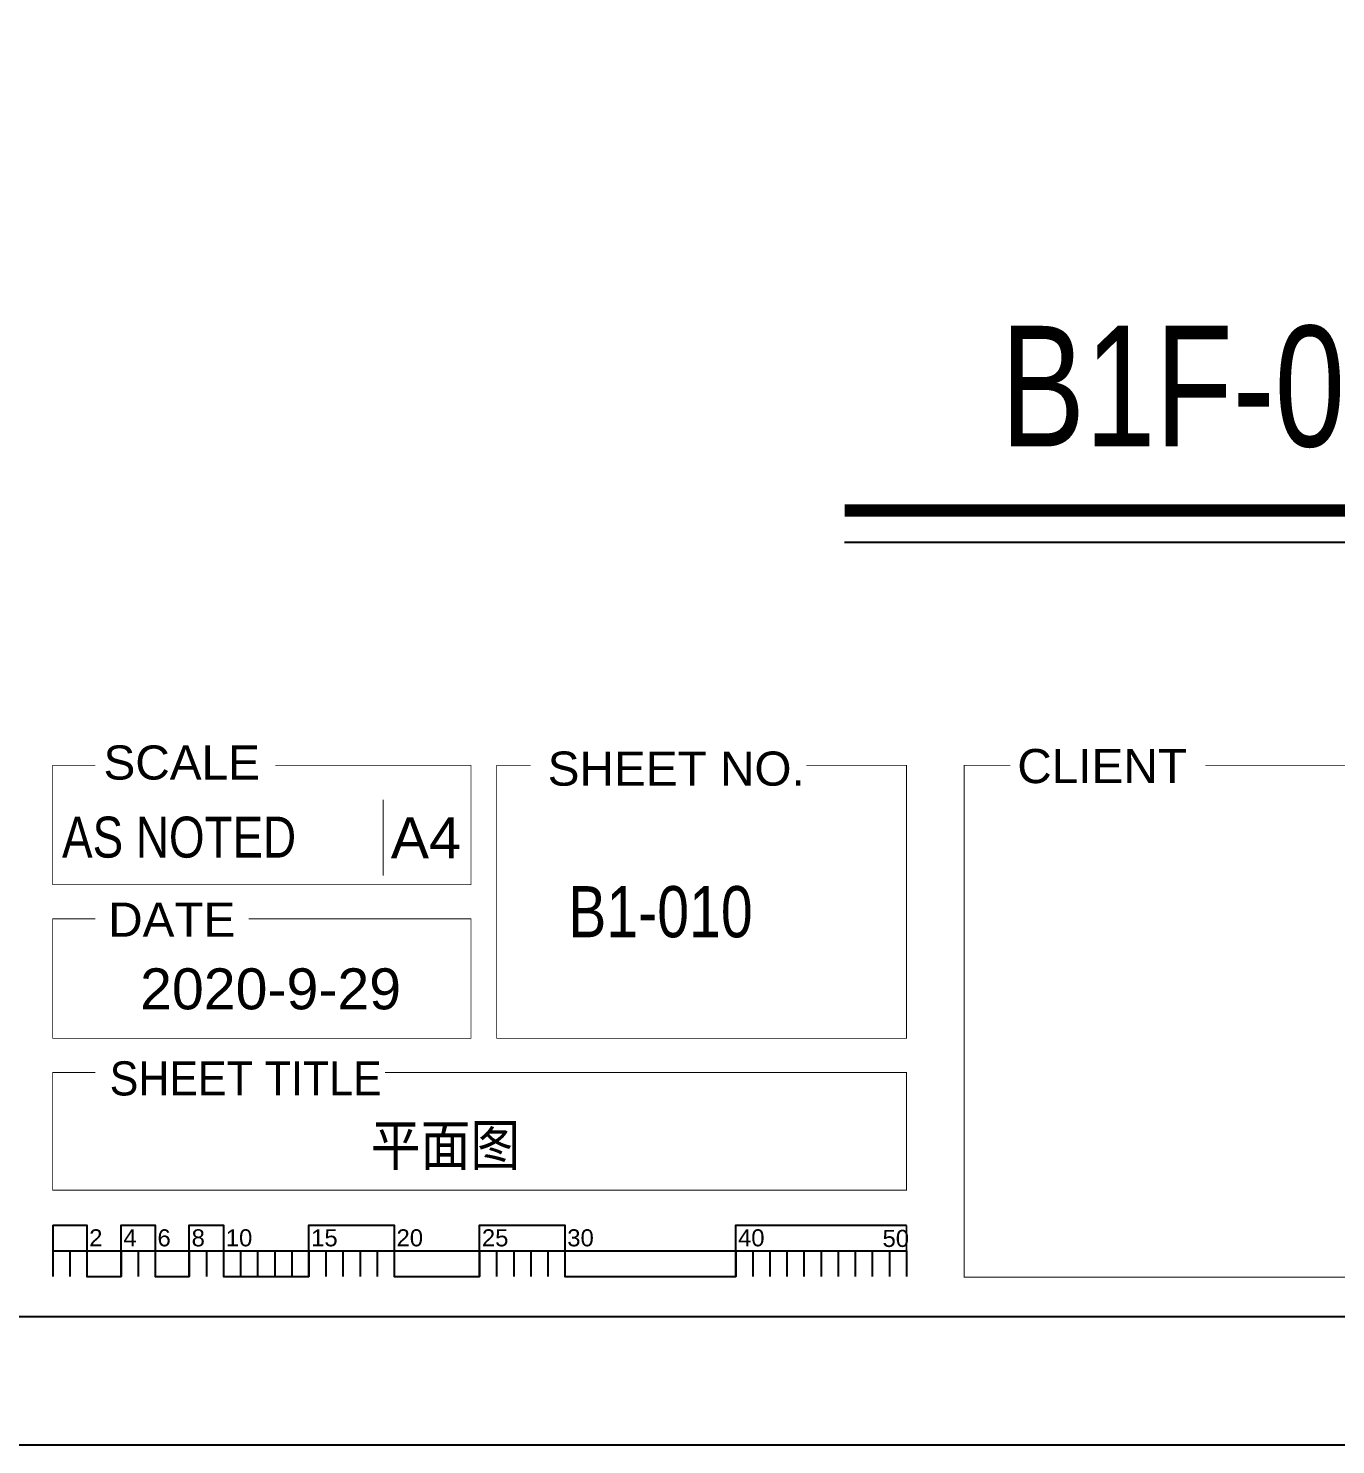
# Model space of a CAD drawing. Extents: x 85517 to 115217, y 60063 to 81065.
# Drawn here: x 93007 to 98422, y 60063 to 65931 of the extents above; entities that cross this region are included whole.
import ezdxf
from ezdxf.enums import TextEntityAlignment as Align

# ---------------------------------------------------------------- set-up
doc = ezdxf.new("R2010")
doc.units = 0
doc.header["$LTSCALE"] = 1000
doc.styles.get("Standard").update_dxf_attribs({"font": 'arial.ttf', "width": 0.75})

# ---------------------------------------------------------------- blocks, each defined once
blk = doc.blocks.new('A$C7da7ab5e')
at = {"color": 8}
blk.add_line((-27013, 981.3), (-22693, 981.3), dxfattribs=at)
blk.add_lwpolyline([(-35769.6, 25012.8), (-518.4, 25012.8), (-518.4, 648), (-35769.6, 648)], close=True)
for points, const_width in [([(-25886.4, 3439.5), (-24896.2, 3439.5), (-24896.2, 2834.7), (-27013, 2834.7), (-27013, 3439.5), (-26797, 3439.5)], 4.32), ([(-23199, 3439.5), (-22693, 3439.5), (-22693, 2057.1), (-24766.6, 2057.1), (-24766.6, 3439.5), (-24593.8, 3439.5)], 4.32), ([(-21181.3, 3439.5), (-8363.7, 3439.5), (-8363.7, 848), (-22400.8, 848), (-22400.8, 3439.5), (-22167.7, 3439.5)], 4.32), ([(-25340.7, 3266.1), (-25340.7, 2881)], 4.32), ([(-26021.2, 2661.9), (-24896.2, 2661.9), (-24896.2, 2057.1), (-27013, 2057.1), (-27013, 2661.9), (-26797, 2661.9)], 4.32), ([(-25332.2, 1884.3), (-22693, 1884.3), (-22693, 1288.3), (-27013, 1288.3), (-27013, 1884.3), (-26797, 1884.3)], 4.32), ([(-26840.2, 1110.9), (-26840.2, 981.3)], 8.64), ([(-26667.4, 1110.9), (-26667.4, 981.3)], 8.64), ([(-26494.6, 1110.9), (-26494.6, 981.3)], 8.64), ([(-26321.8, 1110.9), (-26321.8, 981.3)], 8.64), ([(-26149, 1110.9), (-26149, 981.3)], 8.64), ([(-25717, 1110.9), (-25717, 981.3)], 8.64), ([(-25285, 1110.9), (-25285, 981.3)], 8.64), ([(-24853, 1110.9), (-24853, 981.3)], 8.64), ([(-24421, 1110.9), (-24421, 981.3)], 8.64), ([(-23557, 1110.9), (-23557, 981.3)], 8.64), ([(-22693, 1110.9), (-22693, 981.3)], 8.64)]:
    blk.add_lwpolyline(points, dxfattribs=dict(const_width=const_width))
for points in [[(-36288, 1728), (-36288, 0), (-1728, 0)], [(-27013, 1110.9), (-27013, 851.7)], [(-26840.2, 981.3), (-26840.2, 851.7)], [(-25285, 981.3), (-25285, 851.7)], [(-24853, 981.3), (-24853, 851.7)], [(-22693, 981.3), (-22693, 851.7)]]:
    blk.add_lwpolyline(points)
for points in [[(-27013, 1110.9), (-26840.2, 1110.9), (-26840.2, 851.7), (-26667.4, 851.7), (-26667.4, 1110.9), (-26494.6, 1110.9), (-26494.6, 851.7), (-26321.8, 851.7), (-26321.8, 1110.9), (-26149, 1110.9), (-26149, 851.7), (-25717, 851.7), (-25717, 1110.9), (-25285, 1110.9), (-25285, 851.7), (-24853, 851.7), (-24853, 1110.9), (-24421, 1110.9), (-24421, 851.7), (-23557, 851.7), (-23557, 1110.9), (-22693, 1110.9)], [(-26926.6, 981.3), (-26926.6, 851.7)], [(-26667.4, 981.3), (-26667.4, 851.7)], [(-26581, 981.3), (-26581, 851.7)], [(-26494.6, 981.3), (-26494.6, 851.7)], [(-26321.8, 981.3), (-26321.8, 851.7)], [(-26235.4, 981.3), (-26235.4, 851.7)], [(-26149, 981.3), (-26149, 851.7)], [(-26062.6, 981.3), (-26062.6, 851.7)], [(-25976.2, 981.3), (-25976.2, 851.7)], [(-25889.8, 981.3), (-25889.8, 851.7)], [(-25803.4, 981.3), (-25803.4, 851.7)], [(-25717, 981.3), (-25717, 851.7)], [(-25630.6, 981.3), (-25630.6, 851.7)], [(-25544.2, 981.3), (-25544.2, 851.7)], [(-25457.8, 981.3), (-25457.8, 851.7)], [(-25371.4, 981.3), (-25371.4, 851.7)], [(-24766.6, 981.3), (-24766.6, 851.7)], [(-24680.2, 981.3), (-24680.2, 851.7)], [(-24593.8, 981.3), (-24593.8, 851.7)], [(-24507.4, 981.3), (-24507.4, 851.7)], [(-24421, 981.3), (-24421, 851.7)], [(-23557, 981.3), (-23557, 851.7)], [(-23470.6, 981.3), (-23470.6, 851.7)], [(-23384.2, 981.3), (-23384.2, 851.7)], [(-23297.8, 981.3), (-23297.8, 851.7)], [(-23211.4, 981.3), (-23211.4, 851.7)], [(-23125, 981.3), (-23125, 851.7)], [(-23038.6, 981.3), (-23038.6, 851.7)], [(-22952.2, 981.3), (-22952.2, 851.7)], [(-22865.8, 981.3), (-22865.8, 851.7)], [(-22779.4, 981.3), (-22779.4, 851.7)]]:
    blk.add_lwpolyline(points, dxfattribs=at)
for s, height, p in [('SCALE', 172.8, (-26756, 3367.1)), ('CLIENT', 172.8, (-22131.9, 3349.1)), ('SHEET NO.', 172.8, (-24508.3, 3336.2)), ('A4', 207.36, (-25302, 2968.9)), ('DATE', 172.8, (-26732.3, 2571.7)), ('2', 86.4, (-26828.4, 1004)), ('4', 86.4, (-26655.6, 1004)), ('6', 86.4, (-26482.8, 1004)), ('8', 86.4, (-26310, 1004)), ('10', 86.4, (-26137.2, 1004)), ('15', 86.4, (-25705.2, 1004)), ('20', 86.4, (-25273.2, 1004)), ('25', 86.4, (-24841.2, 1004)), ('30', 86.4, (-24409.2, 1004)), ('40', 86.4, (-23545.2, 1004)), ('50', 86.4, (-22813.9, 1000.9))]:
    blk.add_text(s, height=height).set_placement(p)
at = {"width": 0.9}
blk.add_text('SHEET TITLE', height=172.8, dxfattribs=at).set_placement((-26724.6, 1767.9))
for tag, p in [('/', (-26089.4, 2972.1)), ('2020-9-15', (-25250.1, 2204.1))]:
    blk.add_attdef(tag, text='', height=207.4).set_placement(p, align=Align.RIGHT)
for tag, p, height in [('3-78B', (-24404.7, 2568.6), 259.2), ('3F-78B铺位', (-35161.1, 1489.2), 500), ('平面图', (-25402.9, 1413.3), 207.4)]:
    blk.add_attdef(tag, p, '', height=height)

msp = doc.modelspace()

# ---------------------------------------------------------------- linework, layer by layer
at = {"const_width": 50}
msp.add_lwpolyline([(96387.6, 63933.3), (102579.6, 63933.3)], dxfattribs=at)
msp.add_lwpolyline([(96387.6, 63801.8), (102579.6, 63801.8)])

# ---------------------------------------------------------------- block references
ref = msp.add_blockref('A$C7da7ab5e', (115217, 60062.7), dxfattribs=dict(xscale=0.8184523809523809, yscale=0.8184523809523809, zscale=0.8184523809523809))
ref.add_attrib('平面图', '平面图', (94425.9, 61219.4), dxfattribs={"height": 169.71, "width": 0.89})
ref.add_attrib('2020-9-15', '2020-9-29', dxfattribs={"height": 169.71}).set_placement((94550.9, 61866.6), align=Align.RIGHT)
ref.add_attrib('/', 'AS NOTED', dxfattribs={"height": 169.71, "width": 0.8}).set_placement((94116.3, 62495.2), align=Align.RIGHT)
ref.add_attrib('3-78B', 'B1-010', (95242.9, 62165), dxfattribs={"height": 212.14, "width": 0.8})

# ---------------------------------------------------------------- texts
at = {"insert": (97034.1, 64698.6), "char_height": 500, "width": 6808.082, "attachment_point": 1}
msp.add_mtext('B1F-010 {\\fSimSun|b0|i0|c134|p2;铺位平面图}', dxfattribs=at)

doc.saveas('drawing.dxf')
